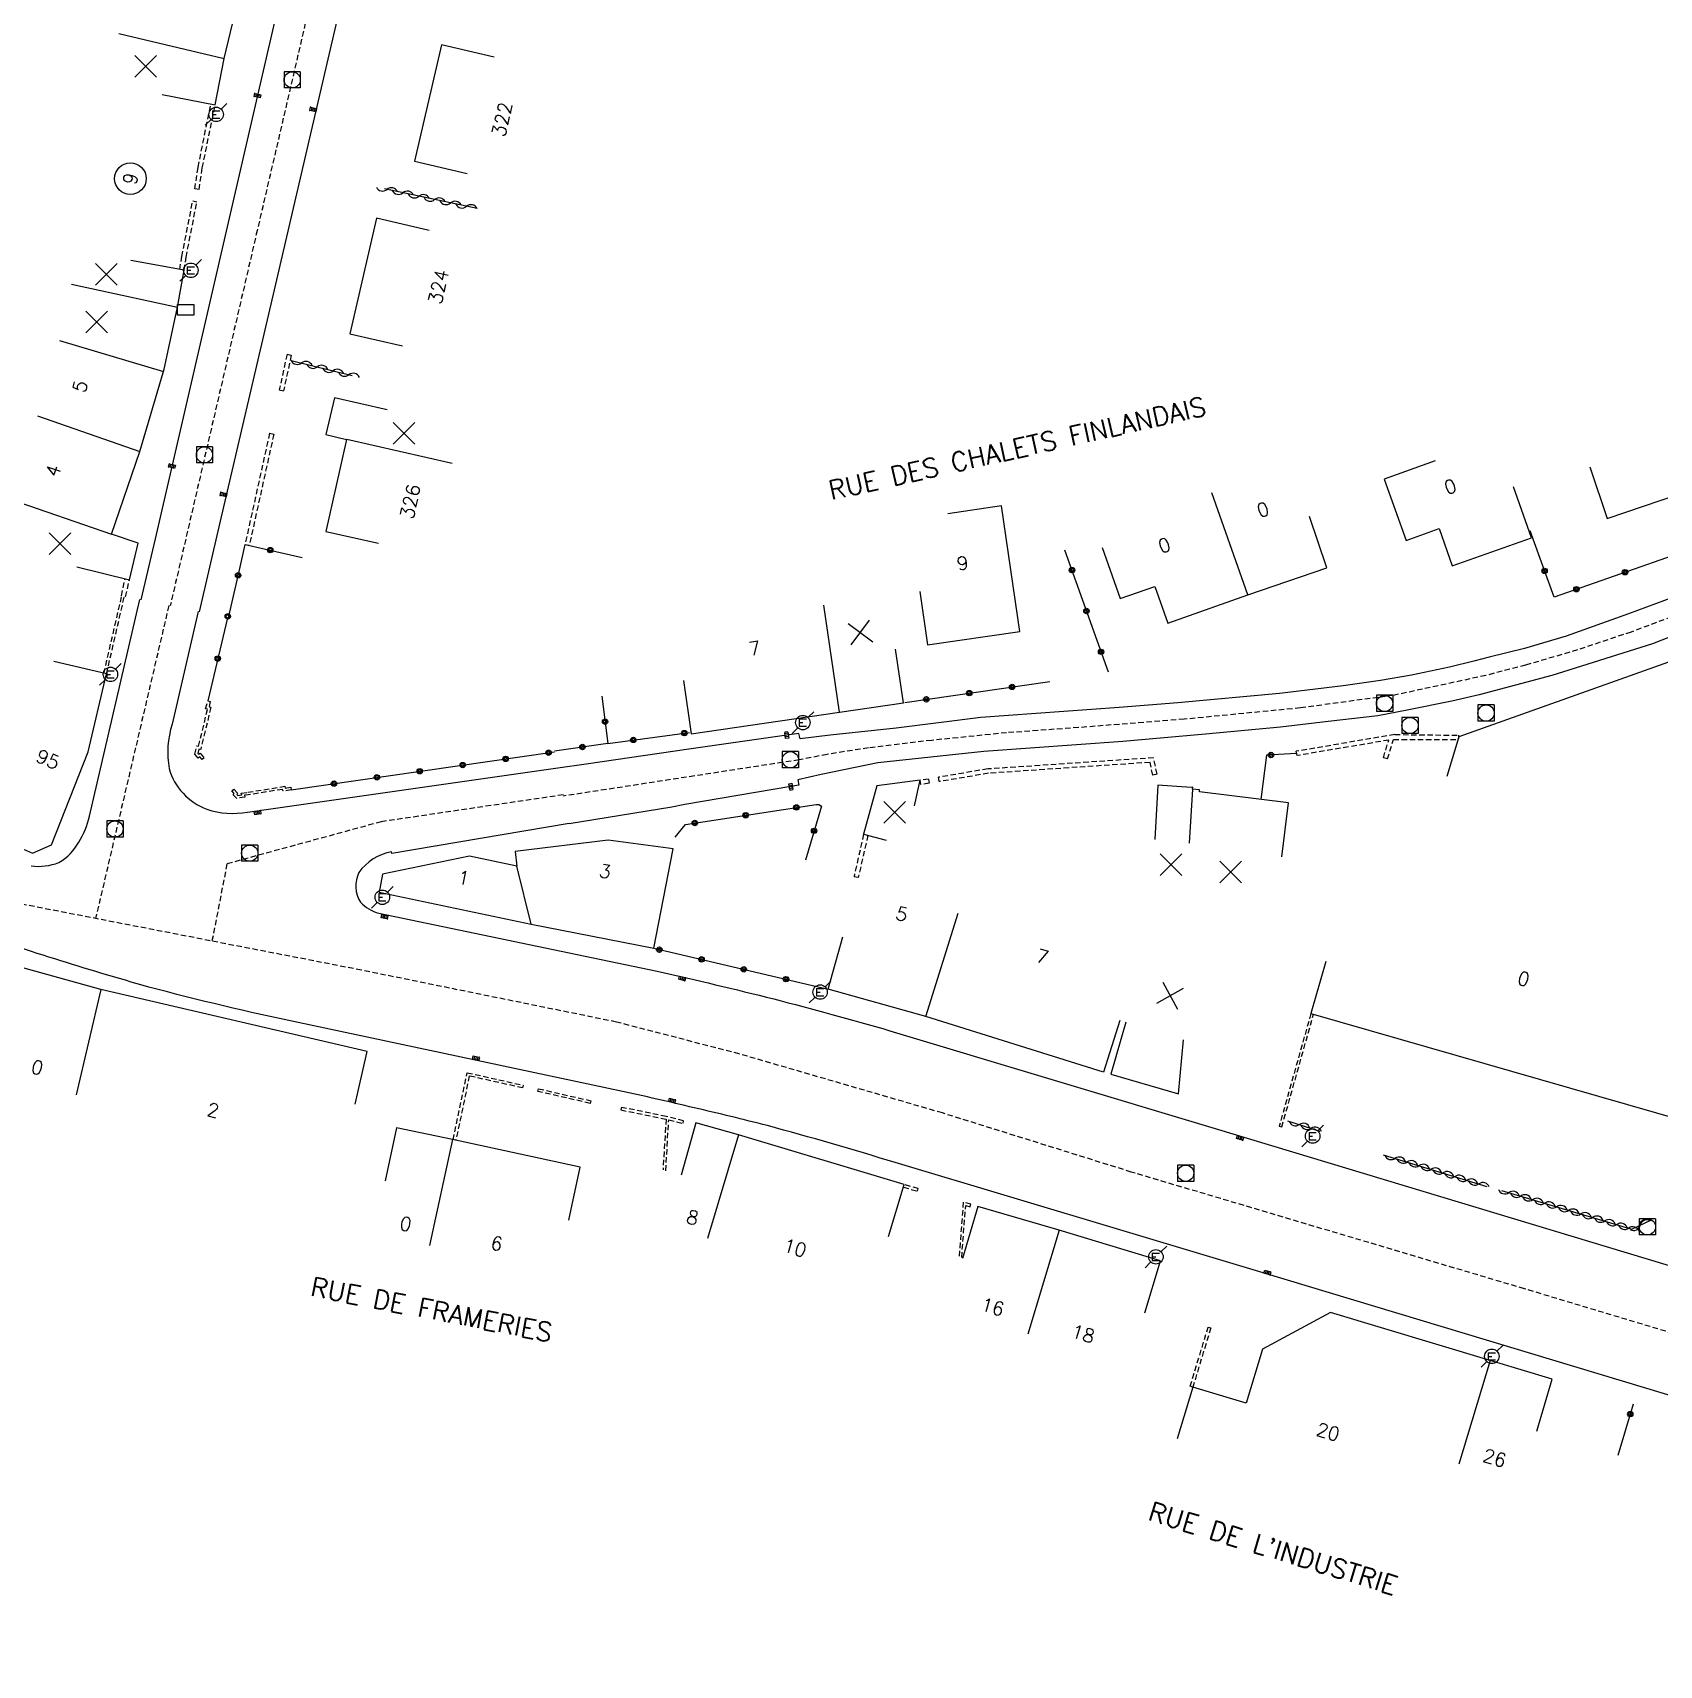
# Model space of a CAD drawing. Header units: millimetres. Extents: x 114000 to 115000, y 122000 to 123000.
# Drawn here: x 114496.8 to 114647, y 122324.6 to 122475.3 of the extents above; entities that cross this region are included whole.
import ezdxf
from ezdxf.enums import TextEntityAlignment as Align

# ---------------------------------------------------------------- set-up
doc = ezdxf.new("R2010")
doc.units = ezdxf.units.MM
doc.linetypes.add('DASHED', pattern=[0.75, 0.5, -0.25])
doc.layers.get('0').update_dxf_attribs({"linetype": 'CONTINUOUS'})
for name, color, linetype in [('W0001', 6, 'DASHED'), ('W0008', 7, 'CONTINUOUS'), ('W0100', 7, 'CONTINUOUS'), ('W0112', 1, 'DASHED'), ('W0310', 3, 'CONTINUOUS'), ('W0322', 7, 'CONTINUOUS'), ('W0400', 7, 'CONTINUOUS'), ('W0420', 7, 'CONTINUOUS'), ('W0471', 7, 'CONTINUOUS'), ('W0989', 7, 'CONTINUOUS'), ('W0991', 7, 'CONTINUOUS'), ('W1102', 7, 'CONTINUOUS'), ('W1471', 7, 'CONTINUOUS')]:
    doc.layers.add(name, color=color, linetype=linetype)
doc.styles.get("Standard").update_dxf_attribs({"font": 'romans.shx', "width": 0.85})

# ---------------------------------------------------------------- blocks, each defined once
blk = doc.blocks.new('t322o')
at = {"color": 0, "linetype": 'Continuous'}
for radius in [0.25, 0.15]:
    blk.add_circle((0, 0), radius, dxfattribs=at)
blk = doc.blocks.new('t310o')
at = {"color": 0, "linetype": 'Continuous'}
for centre, start, end in [((-0.5, 0.38), 216.8699, 323.1304), ((0.5, -0.37), 36.8699, 143.1303)]:
    blk.add_arc(centre, 0.625, start, end, dxfattribs=at)
blk = doc.blocks.new('T400')
for p, q in [((-0.15, 0.3), (0.15, 0.3)), ((-0.15, -0.25), (-0.15, 0.3)), ((-0.15, 0.15), (0.15, 0.15)), ((-0.15, 0), (0.15, 0)), ((0.15, 0.3), (0.15, -0.25)), ((-0.15, -0.15), (0.15, -0.15)), ((-0.15, -0.25), (-0.15, -0.3)), ((-0.15, -0.3), (0.15, -0.3)), ((0.15, -0.3), (0.15, -0.25))]:
    blk.add_line(p, q)
blk = doc.blocks.new('t991o')
at = {"color": 0, "linetype": 'Continuous'}
for p, q in [((-1, 1), (1, -1)), ((-1, -1), (1, 1))]:
    blk.add_line(p, q, dxfattribs=at)
blk = doc.blocks.new('T420')
for p, q in [((0.75, 0.75), (-0.75, 0.75)), ((-0.75, 0.75), (-0.75, -0.75)), ((0.75, 0.75), (0.75, -0.75)), ((0.75, -0.75), (-0.75, -0.75))]:
    blk.add_line(p, q)
blk.add_ellipse((0, 0), major_axis=(-0.53, 0.53), ratio=1, start_param=3.926991, end_param=10.210176)
blk = doc.blocks.new('T1471')
at = {"color": 0, "linetype": 'Continuous', "flags": 128}
blk.add_lwpolyline([(-0.75, -0.5), (-0.75, 0.5), (0.75, 0.5), (0.75, -0.5), (-0.75, -0.5)], dxfattribs=at)
blk = doc.blocks.new('T471')
for p, q in [((-0.333334, 0.333334), (-0.333334, -0.333334)), ((-0.333334, 0.333334), (0.333334, 0.333334)), ((-0.333334, 0), (0, 0)), ((0.500001, 0.500001), (1.000002, 1.000002)), ((-0.500001, -0.500001), (-1.000002, -1.000002)), ((-0.333334, -0.333334), (0.333334, -0.333334))]:
    blk.add_line(p, q)
blk.add_ellipse((0, 0), major_axis=(0.471405, 0.471405), ratio=1, start_param=5.4977871438, end_param=11.780972451)

msp = doc.modelspace()

# ---------------------------------------------------------------- linework, layer by layer
at = {"layer": 'W0001'}
for points in [[(114525.48, 122687.79), (114529.83, 122677.88), (114533.99, 122668.41), (114538.57, 122657.85), (114542.7, 122648.52), (114545.66, 122642.18), (114551.64, 122631.52), (114552.29, 122620.67), (114551.28, 122605.97), (114548.71, 122585.81), (114547.15, 122573.45), (114544.63, 122556.8), (114542.43, 122546.02), (114540.15, 122536.45), (114534.88, 122516.28), (114531.83, 122510.86), (114528.85, 122503.71), (114526.63, 122495.77), (114525.11, 122489.6), (114523.33, 122482.03), (114517.53, 122457.08), (114509.5, 122422.42)], [(114509.37, 122422.45), (114502.61, 122393.57)], [(114650.2, 122422.2), (114644.35, 122420.01), (114639.41, 122418.36), (114634.62, 122416.95), (114630.95, 122416), (114622.51, 122414.18), (114613.83, 122413), (114603.1, 122411.96), (114593.35, 122411.19), (114586.7, 122410.71), (114579.79, 122410.01), (114573.97, 122409.32), (114570.13, 122408.71), (114567.55, 122408.21), (114545.81, 122404.87)], [(114545.79, 122404.98), (114528.98, 122402.5), (114514.74, 122398.61), (114513.35, 122391.48)], [(115000, 122249.53), (114920.6, 122273.53), (114833.41, 122299.14), (114798.75, 122309.81), (114725.84, 122331.93), (114634.51, 122359.39), (114598.22, 122370.17), (114580.78, 122375.62), (114562.03, 122381.07), (114550.7, 122384.01), (114527.16, 122388.8), (114495.77, 122394.9)]]:
    msp.add_lwpolyline(points, dxfattribs=at)
at = {"layer": 'W0008'}
for points in [[(114545.91, 122585.82), (114544.59, 122575.39), (114543.32, 122565.74), (114541.54, 122554.92), (114539.79, 122547.07), (114537.9, 122540.26), (114536.35, 122535.42), (114531.79, 122521.66), (114530.31, 122517.22), (114527.87, 122509.98), (114525.78, 122503.34), (114523.67, 122495.66), (114522.42, 122490.6), (114517.79, 122470.61), (114508.1, 122428.61), (114506.8, 122422.98)], [(114512.2, 122421.86), (114514.02, 122429.73), (114519.02, 122451.19), (114525.43, 122478.72)], [(114649.1, 122423.54), (114644.12, 122421.68), (114638.37, 122419.62), (114634.52, 122418.5), (114631.25, 122417.69), (114629.84, 122417.32), (114627.6, 122416.76), (114624.07, 122416.02), (114621.21, 122415.54), (114617.78, 122415.05), (114611.9, 122414.32), (114602.5, 122413.47), (114597.1, 122413.04), (114584.32, 122412.11), (114576.5, 122411.12), (114570.42, 122410.48), (114567.65, 122410.16), (114567.54, 122410.64), (114566.41, 122410.49), (114557.38, 122409.19), (114547.9, 122407.8), (114545.28, 122407.43)], [(114655.18, 122422.4), (114646.34, 122418.91), (114637.03, 122416.01), (114630.33, 122414.21), (114627.8, 122413.63), (114627.8, 122413.63), (114623.69, 122412.8), (114620.99, 122412.27), (114616.4, 122411.74), (114611.98, 122411.23), (114605.06, 122410.57), (114597.43, 122409.89), (114584.6, 122408.98), (114574.81, 122407.95), (114569.59, 122406.86), (114567.44, 122406.36), (114567.52, 122405.87), (114566.79, 122405.74), (114557, 122404.08), (114555.79, 122403.85), (114546.34, 122402.3)]]:
    msp.add_lwpolyline(points, dxfattribs=at)
at = {"layer": 'W0008', "flags": 128}
for points in [[(114496.65, 122398.43, 0.1276), (114499.23, 122398.74, 0.1405), (114501.05, 122400.61, 0.0805), (114502.05, 122403), (114506.69, 122423)], [(114512.07, 122421.89), (114509.67, 122411.51, 0.1184), (114509.4, 122407.4, 0.1239), (114510.68, 122405.14, 0.1141), (114512.87, 122403.65, 0.1258), (114516.63, 122403.39), (114545.28, 122407.47)], [(114546.33, 122402.33), (114529.96, 122399.57), (114529.94, 122399.72, 0.1973), (114526.91, 122397.81, 0.2594), (114527.06, 122395.07, 0.1377), (114528.76, 122394.06), (114554.45, 122388.7, -0.0065), (114565.21, 122386.15, -0.0065), (114575.94, 122383.21), (114605.97, 122374.2), (114654.38, 122359.59), (114668.75, 122355.24, 0.0872), (114677.61, 122354.18, 0.0498), (114687.74, 122356.8, 0.0557), (114698.24, 122363.84), (114697.2, 122365.12), (114701.15, 122368.58), (114711.79, 122379.78)], [(114791.06, 122264.78), (114788.17, 122305.24, 0.1344), (114787.65, 122306.82, 0.1639), (114785.88, 122307.99), (114763.52, 122314.67), (114719.46, 122327.94), (114716.55, 122328.86), (114676.42, 122340.96), (114610.38, 122360.86), (114597.78, 122364.64), (114576.42, 122371.04, 0.009), (114564.63, 122374.45, 0.0059), (114557.88, 122376.1, 0.0055), (114550.97, 122377.67), (114521.32, 122383.97, -0.0143), (114507.54, 122387.24, -0.0155), (114490.24, 122392.7, -0.0143)]]:
    msp.add_lwpolyline(points, format="xyb", dxfattribs=at)
at = {"layer": 'W0100'}
for points in [[(114508.75, 122469.63), (114513.66, 122468.67), (114514.49, 122472.93), (114515.87, 122478.73), (114516.84, 122481.94), (114516.13, 122482.3), (114519.53, 122493.27), (114514.75, 122494.75)], [(114539.41, 122473.07), (114534.54, 122474.2), (114532.05, 122463.45), (114536.92, 122462.32)], [(114533.4, 122457.06), (114528.53, 122458.19), (114526.08, 122447.54), (114530.95, 122446.42)], [(114500.87, 122426.01), (114505.73, 122424.84), (114506.54, 122428.2), (114504.07, 122429.05), (114506.7, 122436.68), (114508.94, 122444.26), (114509.98, 122449.13), (114510.16, 122450), (114510.79, 122453.4), (114505.87, 122454.3)], [(114529.52, 122440.51), (114524.65, 122441.63), (114523.87, 122438.23), (114525.78, 122437.79), (114523.85, 122429.3), (114523.85, 122429.3), (114528.73, 122428.2)], [(114640.54, 122435.24), (114642.14, 122430.5), (114657.02, 122435.52)], [(114627.38, 122406.72), (114627.38, 122406.72), (114628.49, 122410.38), (114651.03, 122418.39)], [(114578.22, 122403.98), (114578.74, 122406.34), (114574.73, 122405.81), (114573.51, 122401.35), (114575.58, 122400.79), (114575.58, 122400.79), (114575.58, 122400.79), (114575.58, 122400.79), (114575.58, 122400.79), (114575.58, 122400.79), (114575.58, 122400.79), (114575.58, 122400.79), (114575.58, 122400.79), (114575.58, 122400.79), (114575.58, 122400.79), (114575.58, 122400.79), (114575.58, 122400.79), (114575.58, 122400.79), (114575.58, 122400.79), (114575.58, 122400.79), (114575.58, 122400.79), (114575.58, 122400.79), (114575.58, 122400.79), (114575.58, 122400.79), (114575.58, 122400.79), (114575.58, 122400.79), (114575.58, 122400.79), (114575.58, 122400.79), (114575.58, 122400.79), (114575.58, 122400.79), (114575.58, 122400.79), (114575.58, 122400.79), (114575.58, 122400.79), (114575.58, 122400.79), (114575.58, 122400.79), (114575.58, 122400.79), (114575.58, 122400.79), (114575.58, 122400.79), (114575.58, 122400.79), (114575.58, 122400.79), (114575.58, 122400.79), (114575.58, 122400.79), (114575.58, 122400.79), (114575.58, 122400.79), (114575.58, 122400.79), (114575.58, 122400.79), (114575.58, 122400.79), (114575.58, 122400.79), (114575.58, 122400.79), (114575.58, 122400.79), (114575.58, 122400.79), (114575.58, 122400.79), (114575.58, 122400.79), (114575.58, 122400.79), (114575.58, 122400.79), (114575.58, 122400.79), (114575.58, 122400.79), (114575.58, 122400.79), (114575.58, 122400.79), (114575.58, 122400.79), (114575.58, 122400.79), (114575.58, 122400.79), (114575.58, 122400.79), (114575.58, 122400.79), (114575.58, 122400.79), (114575.58, 122400.79), (114575.58, 122400.79), (114575.58, 122400.79), (114575.58, 122400.79), (114575.58, 122400.79), (114575.58, 122400.79), (114575.58, 122400.79), (114575.58, 122400.79), (114575.58, 122400.79), (114575.58, 122400.79), (114575.58, 122400.79), (114575.58, 122400.79), (114575.58, 122400.79), (114575.58, 122400.79), (114575.58, 122400.79), (114575.58, 122400.79), (114575.58, 122400.79), (114575.58, 122400.79), (114575.58, 122400.79), (114575.58, 122400.79), (114575.58, 122400.79), (114575.58, 122400.79), (114575.58, 122400.79), (114575.58, 122400.79), (114575.58, 122400.79), (114575.58, 122400.79), (114575.58, 122400.79), (114575.58, 122400.79), (114575.58, 122400.79), (114575.58, 122400.79), (114575.58, 122400.79), (114575.58, 122400.79), (114575.58, 122400.79), (114575.58, 122400.79), (114575.58, 122400.79), (114575.58, 122400.79)], [(114612.12, 122399.27), (114612.74, 122404.23), (114604.51, 122405.26), (114604.5, 122405.43), (114603.86, 122405.51), (114603.89, 122405.68), (114603.73, 122405.67), (114600.68, 122405.86), (114600.38, 122400.87), (114600.38, 122400.87), (114600.38, 122400.87), (114600.38, 122400.87), (114600.38, 122400.87), (114600.38, 122400.87), (114600.38, 122400.87), (114600.38, 122400.87), (114600.38, 122400.87), (114600.38, 122400.87), (114600.38, 122400.87), (114600.38, 122400.87), (114600.38, 122400.87), (114600.38, 122400.87), (114600.38, 122400.87), (114600.38, 122400.87), (114600.38, 122400.87), (114600.38, 122400.87), (114600.38, 122400.87), (114600.38, 122400.87), (114600.38, 122400.87), (114600.38, 122400.87), (114600.38, 122400.87), (114600.38, 122400.87), (114600.38, 122400.87), (114600.38, 122400.87), (114600.38, 122400.87), (114600.38, 122400.87), (114600.38, 122400.87), (114600.38, 122400.87), (114600.38, 122400.87), (114600.38, 122400.87), (114600.38, 122400.87), (114600.38, 122400.87), (114600.38, 122400.87), (114600.38, 122400.87), (114600.38, 122400.87), (114600.38, 122400.87), (114600.38, 122400.87), (114600.38, 122400.87), (114600.38, 122400.87), (114600.38, 122400.87), (114600.38, 122400.87), (114600.38, 122400.87), (114600.38, 122400.87), (114600.38, 122400.87), (114600.38, 122400.87), (114600.38, 122400.87), (114600.38, 122400.87), (114600.38, 122400.87), (114600.38, 122400.87), (114600.38, 122400.87), (114600.38, 122400.87), (114600.38, 122400.87), (114600.38, 122400.87), (114600.38, 122400.87), (114600.38, 122400.87), (114600.38, 122400.87), (114600.38, 122400.87), (114600.38, 122400.87), (114600.38, 122400.87), (114600.38, 122400.87), (114600.38, 122400.87), (114600.38, 122400.87), (114600.38, 122400.87), (114600.38, 122400.87), (114600.38, 122400.87), (114600.38, 122400.87), (114600.38, 122400.87), (114600.38, 122400.87), (114600.38, 122400.87), (114600.38, 122400.87), (114600.38, 122400.87), (114600.38, 122400.87), (114600.38, 122400.87), (114600.38, 122400.87), (114600.38, 122400.87), (114600.38, 122400.87), (114600.38, 122400.87), (114600.38, 122400.87), (114600.38, 122400.87), (114600.38, 122400.87), (114600.38, 122400.87), (114600.38, 122400.87), (114600.38, 122400.87), (114600.38, 122400.87), (114600.38, 122400.87), (114600.38, 122400.87), (114600.38, 122400.87), (114600.38, 122400.87), (114600.38, 122400.87), (114600.38, 122400.87), (114600.38, 122400.87)], [(114597.16, 122384.15), (114595.66, 122379.38), (114579.24, 122384.53), (114570.23, 122387.06), (114571.59, 122391.87)], [(114635.64, 122346.26), (114637.08, 122351.05), (114631.34, 122352.78), (114616.6, 122357.22), (114610.33, 122353.82), (114608.83, 122348.84), (114603.9, 122350.33), (114602.46, 122345.54)]]:
    msp.add_lwpolyline(points, dxfattribs=at)
at = {"layer": 'W0100', "flags": 128}
for points in [[(114626.27, 122435.8), (114621.56, 122434.13), (114623.58, 122428.46), (114626.63, 122429.55), (114627.85, 122426.12), (114635.15, 122428.7), (114633.49, 122433.41)], [(114578.69, 122423.76), (114579.42, 122418.82), (114587.92, 122420.07), (114586.23, 122431.64), (114581.28, 122430.92)], [(114595.53, 122427.81), (114597.2, 122423.09), (114600.38, 122424.22), (114601.58, 122420.82), (114608.99, 122423.44), (114616.28, 122425.93), (114614.66, 122430.66)], [(114556.87, 122415.54), (114557.6, 122410.6), (114571.29, 122412.6), (114577.18, 122413.47), (114576.45, 122418.42)], [(114476.29, 122414.59), (114473.94, 122410.17), (114479.02, 122407.47), (114484.8, 122404.35), (114484.97, 122404.66), (114489.05, 122402.93), (114492.87, 122401.31), (114496.8, 122399.61), (114498.55, 122400.36), (114501.92, 122408.94), (114503.62, 122416.15), (114498.76, 122417.3)], [(114526.56, 122376.42), (114527.69, 122381.29), (114503.09, 122387.02), (114495.9, 122389.01), (114494.51, 122384.2)], [(114616.19, 122389.6), (114614.8, 122384.8), (114649.37, 122374.85), (114650.75, 122379.66)], [(114597.72, 122383.99), (114596.33, 122379.19), (114602.56, 122377.38), (114603.04, 122382.36)], [(114575.81, 122364.23), (114577.25, 122369.02), (114561.97, 122373.6), (114558.02, 122374.71), (114556.68, 122369.89)], [(114546.3, 122365.72), (114547.35, 122370.61), (114535.57, 122373.16), (114530.39, 122374.25), (114529.34, 122369.36)], [(114599.48, 122357.18), (114600.9, 122361.97), (114591.56, 122364.79), (114584.06, 122366.98), (114582.64, 122362.19)]]:
    msp.add_lwpolyline(points, dxfattribs=at)
msp.add_lwpolyline([(114541.5, 122398.41), (114537.14, 122399.32), (114529.1, 122397.66), (114528.8, 122395.99), (114542.82, 122393.04), (114554.13, 122390.82), (114555.92, 122400.01), (114549.92, 122400.8), (114541.34, 122399.75)], close=True, dxfattribs=at)
at = {"layer": 'W0112'}
for p, q in [((114512.17, 122460.84), (114511.77, 122460.9)), ((114511.58, 122459.79), (114511.97, 122459.72)), ((114520.28, 122445.65), (114520.67, 122445.56)), ((114519.57, 122442.37), (114519.96, 122442.28)), ((114518.67, 122438.35), (114519.06, 122438.27)), ((114516.41, 122428.1), (114516.8, 122428.01)), ((114504.99, 122423.35), (114505.34, 122424.93)), ((114505.38, 122423.27), (114505.73, 122424.84)), ((114503.38, 122416.2), (114505.03, 122423.35)), ((114503.62, 122416.15), (114505.27, 122423.3)), ((114621.87, 122408.29), (114622.42, 122410.1)), ((114622.42, 122410.1), (114628.4, 122410.08)), ((114622.55, 122410.55), (114628.42, 122410.48)), ((114628.42, 122410.48), (114628.42, 122410.16)), ((114579.51, 122406.44), (114578.74, 122406.34)), ((114573.51, 122401.35), (114572.62, 122397.43))]:
    msp.add_line(p, q, dxfattribs=at)
for points in [[(114511.77, 122460.9), (114512.07, 122462.92), (114513.26, 122468.75)], [(114512.17, 122460.84), (114512.46, 122462.85), (114513.66, 122468.67)], [(114510.39, 122453.46), (114510.57, 122454.68), (114511.58, 122459.79)], [(114510.79, 122453.4), (114510.96, 122454.61), (114511.97, 122459.72)], [(114520.28, 122445.65), (114519.57, 122442.37)], [(114520.67, 122445.56), (114519.96, 122442.28)], [(114518.67, 122438.35), (114516.41, 122428.1)], [(114519.06, 122438.27), (114516.8, 122428.01)], [(114622.55, 122410.55), (114613.45, 122409), (114613.45, 122409), (114613.45, 122409), (114613.45, 122409), (114613.45, 122409), (114613.45, 122409), (114613.45, 122409), (114613.45, 122409), (114613.45, 122409), (114613.45, 122409), (114613.45, 122409), (114613.45, 122409), (114613.45, 122409), (114613.45, 122409), (114613.45, 122409), (114613.45, 122409), (114613.45, 122409), (114613.45, 122409), (114613.45, 122409), (114613.45, 122409), (114613.45, 122409), (114613.45, 122409), (114613.45, 122409), (114613.45, 122409), (114613.45, 122409), (114613.45, 122409), (114613.45, 122409), (114613.45, 122409), (114613.45, 122409), (114613.45, 122409), (114613.45, 122409), (114613.45, 122409), (114613.45, 122409), (114613.45, 122409), (114613.45, 122409), (114613.45, 122409), (114613.45, 122409), (114613.45, 122409), (114613.45, 122409), (114613.45, 122409), (114613.45, 122409), (114613.45, 122409), (114613.45, 122409), (114613.45, 122409), (114613.45, 122409), (114613.45, 122409), (114613.45, 122409), (114613.45, 122409), (114613.45, 122409), (114613.45, 122409), (114613.45, 122409), (114613.45, 122409), (114613.45, 122409), (114613.45, 122409), (114613.45, 122409), (114613.45, 122409), (114613.45, 122409), (114613.45, 122409), (114613.45, 122409), (114613.45, 122409), (114613.45, 122409), (114613.45, 122409), (114613.45, 122409), (114613.45, 122409), (114613.45, 122409), (114613.45, 122409), (114613.45, 122409), (114613.45, 122409), (114613.45, 122409), (114613.45, 122409), (114613.45, 122409), (114613.45, 122409), (114613.45, 122409), (114613.45, 122409), (114613.45, 122409), (114613.45, 122409), (114613.45, 122409), (114613.45, 122409), (114613.45, 122409), (114613.45, 122409), (114613.45, 122409), (114613.45, 122409), (114613.45, 122409), (114613.45, 122409), (114613.45, 122409), (114613.45, 122409), (114613.45, 122409), (114613.45, 122409), (114613.45, 122409), (114613.45, 122409), (114613.45, 122409), (114613.45, 122409), (114613.45, 122409), (114613.45, 122409), (114613.45, 122409), (114613.45, 122409), (114613.45, 122409), (114613.45, 122409), (114613.45, 122409), (114613.45, 122409), (114613.45, 122409), (114613.45, 122409), (114613.45, 122409), (114613.45, 122409), (114613.45, 122409), (114613.45, 122409), (114613.45, 122409), (114613.45, 122409), (114613.45, 122409), (114613.45, 122409), (114613.45, 122409), (114613.45, 122409), (114613.45, 122409), (114613.45, 122409), (114613.45, 122409), (114613.45, 122409), (114613.45, 122409), (114613.45, 122409)], [(114621.87, 122408.29), (114621.49, 122408.4), (114621.98, 122410.04), (114613.52, 122408.6), (114613.45, 122409), (114613.45, 122409), (114613.45, 122409), (114613.45, 122409), (114613.45, 122409), (114613.45, 122409), (114613.45, 122409), (114613.45, 122409), (114613.45, 122409), (114613.45, 122409), (114613.45, 122409), (114613.45, 122409), (114613.45, 122409), (114613.45, 122409), (114613.45, 122409), (114613.45, 122409), (114613.45, 122409), (114613.45, 122409), (114613.45, 122409), (114613.45, 122409), (114613.45, 122409), (114613.45, 122409), (114613.45, 122409), (114613.45, 122409), (114613.45, 122409), (114613.45, 122409), (114613.45, 122409), (114613.45, 122409), (114613.45, 122409), (114613.45, 122409), (114613.45, 122409), (114613.45, 122409), (114613.45, 122409), (114613.45, 122409), (114613.45, 122409), (114613.45, 122409), (114613.45, 122409), (114613.45, 122409), (114613.45, 122409), (114613.45, 122409), (114613.45, 122409), (114613.45, 122409), (114613.45, 122409), (114613.45, 122409), (114613.45, 122409), (114613.45, 122409), (114613.45, 122409), (114613.45, 122409), (114613.45, 122409), (114613.45, 122409), (114613.45, 122409), (114613.45, 122409), (114613.45, 122409), (114613.45, 122409), (114613.45, 122409), (114613.45, 122409), (114613.45, 122409), (114613.45, 122409), (114613.45, 122409), (114613.45, 122409), (114613.45, 122409), (114613.45, 122409), (114613.45, 122409), (114613.45, 122409), (114613.45, 122409), (114613.45, 122409), (114613.45, 122409), (114613.45, 122409), (114613.45, 122409), (114613.45, 122409), (114613.45, 122409), (114613.45, 122409), (114613.45, 122409), (114613.45, 122409), (114613.45, 122409), (114613.45, 122409), (114613.45, 122409), (114613.45, 122409), (114613.45, 122409), (114613.45, 122409), (114613.45, 122409), (114613.45, 122409), (114613.45, 122409), (114613.45, 122409), (114613.45, 122409), (114613.45, 122409), (114613.45, 122409), (114613.45, 122409), (114613.45, 122409), (114613.45, 122409), (114613.45, 122409), (114613.45, 122409), (114613.45, 122409), (114613.45, 122409), (114613.45, 122409), (114613.45, 122409), (114613.45, 122409), (114613.45, 122409), (114613.45, 122409), (114613.45, 122409), (114613.45, 122409), (114613.45, 122409), (114613.45, 122409), (114613.45, 122409), (114613.45, 122409), (114613.45, 122409), (114613.45, 122409), (114613.45, 122409), (114613.45, 122409), (114613.45, 122409), (114613.45, 122409), (114613.45, 122409), (114613.45, 122409), (114613.45, 122409), (114613.45, 122409), (114613.45, 122409)], [(114600.6, 122406.89), (114600.27, 122408.4), (114584.99, 122407.37), (114580.41, 122406.6)], [(114600.6, 122406.89), (114600.2, 122406.8), (114599.95, 122407.98), (114585.03, 122406.97), (114580.48, 122406.2), (114580.41, 122406.6), (114580.41, 122406.6), (114580.41, 122406.6), (114580.41, 122406.6), (114580.41, 122406.6), (114580.41, 122406.6), (114580.41, 122406.6), (114580.41, 122406.6), (114580.41, 122406.6), (114580.41, 122406.6), (114580.41, 122406.6), (114580.41, 122406.6), (114580.41, 122406.6), (114580.41, 122406.6), (114580.41, 122406.6), (114580.41, 122406.6), (114580.41, 122406.6), (114580.41, 122406.6), (114580.41, 122406.6), (114580.41, 122406.6), (114580.41, 122406.6), (114580.41, 122406.6), (114580.41, 122406.6), (114580.41, 122406.6), (114580.41, 122406.6), (114580.41, 122406.6), (114580.41, 122406.6), (114580.41, 122406.6), (114580.41, 122406.6), (114580.41, 122406.6), (114580.41, 122406.6), (114580.41, 122406.6), (114580.41, 122406.6), (114580.41, 122406.6), (114580.41, 122406.6), (114580.41, 122406.6), (114580.41, 122406.6), (114580.41, 122406.6), (114580.41, 122406.6), (114580.41, 122406.6), (114580.41, 122406.6), (114580.41, 122406.6), (114580.41, 122406.6), (114580.41, 122406.6), (114580.41, 122406.6), (114580.41, 122406.6), (114580.41, 122406.6), (114580.41, 122406.6), (114580.41, 122406.6), (114580.41, 122406.6), (114580.41, 122406.6), (114580.41, 122406.6), (114580.41, 122406.6), (114580.41, 122406.6), (114580.41, 122406.6), (114580.41, 122406.6), (114580.41, 122406.6), (114580.41, 122406.6), (114580.41, 122406.6), (114580.41, 122406.6), (114580.41, 122406.6), (114580.41, 122406.6), (114580.41, 122406.6), (114580.41, 122406.6), (114580.41, 122406.6), (114580.41, 122406.6), (114580.41, 122406.6), (114580.41, 122406.6), (114580.41, 122406.6), (114580.41, 122406.6), (114580.41, 122406.6), (114580.41, 122406.6), (114580.41, 122406.6), (114580.41, 122406.6), (114580.41, 122406.6), (114580.41, 122406.6), (114580.41, 122406.6), (114580.41, 122406.6), (114580.41, 122406.6), (114580.41, 122406.6), (114580.41, 122406.6), (114580.41, 122406.6), (114580.41, 122406.6), (114580.41, 122406.6), (114580.41, 122406.6), (114580.41, 122406.6), (114580.41, 122406.6), (114580.41, 122406.6), (114580.41, 122406.6), (114580.41, 122406.6), (114580.41, 122406.6), (114580.41, 122406.6), (114580.41, 122406.6), (114580.41, 122406.6), (114580.41, 122406.6), (114580.41, 122406.6), (114580.41, 122406.6), (114580.41, 122406.6), (114580.41, 122406.6), (114580.41, 122406.6), (114580.41, 122406.6), (114580.41, 122406.6), (114580.41, 122406.6), (114580.41, 122406.6), (114580.41, 122406.6), (114580.41, 122406.6), (114580.41, 122406.6), (114580.41, 122406.6), (114580.41, 122406.6), (114580.41, 122406.6), (114580.41, 122406.6), (114580.41, 122406.6), (114580.41, 122406.6), (114580.41, 122406.6), (114580.41, 122406.6)], [(114579.51, 122406.44), (114579.56, 122406.05), (114578.8, 122405.94), (114578.74, 122406.34), (114578.74, 122406.34), (114578.74, 122406.34), (114578.74, 122406.34), (114578.74, 122406.34), (114578.74, 122406.34), (114578.74, 122406.34), (114578.74, 122406.34), (114578.74, 122406.34), (114578.74, 122406.34), (114578.74, 122406.34), (114578.74, 122406.34), (114578.74, 122406.34), (114578.74, 122406.34), (114578.74, 122406.34), (114578.74, 122406.34), (114578.74, 122406.34), (114578.74, 122406.34), (114578.74, 122406.34), (114578.74, 122406.34), (114578.74, 122406.34), (114578.74, 122406.34), (114578.74, 122406.34), (114578.74, 122406.34), (114578.74, 122406.34), (114578.74, 122406.34), (114578.74, 122406.34), (114578.74, 122406.34), (114578.74, 122406.34), (114578.74, 122406.34), (114578.74, 122406.34), (114578.74, 122406.34), (114578.74, 122406.34), (114578.74, 122406.34), (114578.74, 122406.34), (114578.74, 122406.34), (114578.74, 122406.34), (114578.74, 122406.34), (114578.74, 122406.34), (114578.74, 122406.34), (114578.74, 122406.34), (114578.74, 122406.34), (114578.74, 122406.34), (114578.74, 122406.34), (114578.74, 122406.34), (114578.74, 122406.34), (114578.74, 122406.34), (114578.74, 122406.34), (114578.74, 122406.34), (114578.74, 122406.34), (114578.74, 122406.34), (114578.74, 122406.34), (114578.74, 122406.34), (114578.74, 122406.34), (114578.74, 122406.34), (114578.74, 122406.34), (114578.74, 122406.34), (114578.74, 122406.34), (114578.74, 122406.34), (114578.74, 122406.34), (114578.74, 122406.34), (114578.74, 122406.34), (114578.74, 122406.34), (114578.74, 122406.34), (114578.74, 122406.34), (114578.74, 122406.34), (114578.74, 122406.34), (114578.74, 122406.34), (114578.74, 122406.34), (114578.74, 122406.34), (114578.74, 122406.34), (114578.74, 122406.34), (114578.74, 122406.34), (114578.74, 122406.34), (114578.74, 122406.34), (114578.74, 122406.34), (114578.74, 122406.34), (114578.74, 122406.34), (114578.74, 122406.34), (114578.74, 122406.34), (114578.74, 122406.34), (114578.74, 122406.34), (114578.74, 122406.34), (114578.74, 122406.34), (114578.74, 122406.34), (114578.74, 122406.34), (114578.74, 122406.34), (114578.74, 122406.34), (114578.74, 122406.34), (114578.74, 122406.34), (114578.74, 122406.34), (114578.74, 122406.34), (114578.74, 122406.34), (114578.74, 122406.34), (114578.74, 122406.34), (114578.74, 122406.34), (114578.74, 122406.34), (114578.74, 122406.34), (114578.74, 122406.34), (114578.74, 122406.34), (114578.74, 122406.34), (114578.74, 122406.34), (114578.74, 122406.34), (114578.74, 122406.34), (114578.74, 122406.34), (114578.74, 122406.34), (114578.74, 122406.34), (114578.74, 122406.34), (114578.74, 122406.34), (114578.74, 122406.34), (114578.74, 122406.34), (114578.74, 122406.34), (114578.74, 122406.34), (114578.74, 122406.34), (114578.74, 122406.34), (114578.74, 122406.34), (114578.74, 122406.34)], [(114573.51, 122401.35), (114573.9, 122401.26), (114573.01, 122397.34), (114572.62, 122397.43), (114572.62, 122397.43), (114572.62, 122397.43), (114572.62, 122397.43), (114572.62, 122397.43), (114572.62, 122397.43), (114572.62, 122397.43), (114572.62, 122397.43), (114572.62, 122397.43), (114572.62, 122397.43), (114572.62, 122397.43), (114572.62, 122397.43), (114572.62, 122397.43), (114572.62, 122397.43), (114572.62, 122397.43), (114572.62, 122397.43), (114572.62, 122397.43), (114572.62, 122397.43), (114572.62, 122397.43), (114572.62, 122397.43), (114572.62, 122397.43), (114572.62, 122397.43), (114572.62, 122397.43), (114572.62, 122397.43), (114572.62, 122397.43), (114572.62, 122397.43), (114572.62, 122397.43), (114572.62, 122397.43), (114572.62, 122397.43), (114572.62, 122397.43), (114572.62, 122397.43), (114572.62, 122397.43), (114572.62, 122397.43), (114572.62, 122397.43), (114572.62, 122397.43), (114572.62, 122397.43), (114572.62, 122397.43), (114572.62, 122397.43), (114572.62, 122397.43), (114572.62, 122397.43), (114572.62, 122397.43), (114572.62, 122397.43), (114572.62, 122397.43), (114572.62, 122397.43), (114572.62, 122397.43), (114572.62, 122397.43), (114572.62, 122397.43), (114572.62, 122397.43), (114572.62, 122397.43), (114572.62, 122397.43), (114572.62, 122397.43), (114572.62, 122397.43), (114572.62, 122397.43), (114572.62, 122397.43), (114572.62, 122397.43), (114572.62, 122397.43), (114572.62, 122397.43), (114572.62, 122397.43), (114572.62, 122397.43), (114572.62, 122397.43), (114572.62, 122397.43), (114572.62, 122397.43), (114572.62, 122397.43), (114572.62, 122397.43), (114572.62, 122397.43), (114572.62, 122397.43), (114572.62, 122397.43), (114572.62, 122397.43), (114572.62, 122397.43), (114572.62, 122397.43), (114572.62, 122397.43), (114572.62, 122397.43), (114572.62, 122397.43), (114572.62, 122397.43), (114572.62, 122397.43), (114572.62, 122397.43), (114572.62, 122397.43), (114572.62, 122397.43), (114572.62, 122397.43), (114572.62, 122397.43), (114572.62, 122397.43), (114572.62, 122397.43), (114572.62, 122397.43), (114572.62, 122397.43), (114572.62, 122397.43), (114572.62, 122397.43), (114572.62, 122397.43), (114572.62, 122397.43), (114572.62, 122397.43), (114572.62, 122397.43), (114572.62, 122397.43), (114572.62, 122397.43), (114572.62, 122397.43), (114572.62, 122397.43), (114572.62, 122397.43), (114572.62, 122397.43), (114572.62, 122397.43), (114572.62, 122397.43), (114572.62, 122397.43), (114572.62, 122397.43), (114572.62, 122397.43), (114572.62, 122397.43), (114572.62, 122397.43), (114572.62, 122397.43), (114572.62, 122397.43), (114572.62, 122397.43), (114572.62, 122397.43), (114572.62, 122397.43), (114572.62, 122397.43), (114572.62, 122397.43), (114572.62, 122397.43), (114572.62, 122397.43), (114572.62, 122397.43), (114572.62, 122397.43), (114572.62, 122397.43), (114572.62, 122397.43), (114572.62, 122397.43)], [(114614.8, 122384.8), (114611.87, 122374.4), (114612.11, 122374.33), (114615.04, 122384.73)], [(114535.62, 122373.15), (114536.92, 122379.34), (114542.09, 122378.18), (114542.03, 122377.93), (114537.11, 122379.04), (114535.87, 122373.1)], [(114555.24, 122370.29), (114555.52, 122374.99), (114556.84, 122374.67), (114556.89, 122374.91), (114555.29, 122375.3), (114551.15, 122376.14), (114551.1, 122375.9), (114555.24, 122375.06), (114555.28, 122375.05), (114554.99, 122370.36)], [(114577.18, 122368.78), (114578.48, 122368.4), (114578.55, 122368.64), (114577.25, 122369.02)], [(114582.56, 122362.27), (114582.93, 122367.07), (114583.35, 122366.96), (114583.42, 122367.2), (114582.71, 122367.39), (114582.31, 122362.29)]]:
    msp.add_lwpolyline(points, dxfattribs=at)
for points in [[(114513.2, 122413.61), (114513.08, 122413.11), (114513.25, 122413.07), (114512.31, 122409.18), (114512.15, 122409.21), (114512.05, 122408.81), (114512.12, 122408.73), (114512.25, 122408.84), (114512.63, 122408.4), (114512.44, 122408.23), (114512.22, 122408.49), (114512.08, 122408.38), (114511.77, 122408.75), (114511.97, 122409.5), (114512.12, 122409.47), (114512.95, 122412.88), (114512.77, 122412.93), (114512.96, 122413.67)], [(114520.66, 122405.45), (114519.91, 122405.32), (114519.87, 122405.49), (114516.7, 122404.98), (114516.36, 122404.94), (114516.4, 122404.77), (114515.64, 122404.65), (114515.3, 122404.99), (114515.4, 122405.11), (114515.18, 122405.35), (114515.37, 122405.51), (114515.73, 122405.11), (114515.64, 122405), (114515.73, 122404.92), (114516.1, 122404.98), (114516.06, 122405.15), (114516.66, 122405.22), (114520.07, 122405.77), (114520.1, 122405.61), (114520.62, 122405.69)], [(114548.26, 122376.51), (114543.44, 122377.61), (114543.5, 122377.86), (114548.32, 122376.75)], [(114603.66, 122350.4), (114605.31, 122355.85), (114605.55, 122355.78), (114603.9, 122350.33)]]:
    msp.add_lwpolyline(points, close=True, dxfattribs=at)
at = {"layer": 'W0310'}
for p, q in [((114537.83, 122459.09), (114529.28, 122460.91)), ((114520.66, 122445.08), (114526.29, 122443.68))]:
    msp.add_line(p, q, dxfattribs=at)
at = {"layer": 'W0310', "flags": 128}
for points in [[(114612.64, 122374.9), (114615.62, 122373.94)], [(114621.47, 122371.77), (114631.03, 122368.85)], [(114632.38, 122368.47), (114644.42, 122364.91), (114646.25, 122365.75)]]:
    msp.add_lwpolyline(points, dxfattribs=at)
at = {"layer": 'W0322'}
for p, q in [((114516.41, 122428.1), (114521.68, 122426.89)), ((114549.33, 122414.09), (114549.9, 122409.73)), ((114549.9, 122409.73), (114544.96, 122409.02)), ((114549.9, 122409.73), (114557.43, 122410.74)), ((114554.13, 122390.82), (114570.23, 122387.06)), ((114644.56, 122348.75), (114643.13, 122344))]:
    msp.add_line(p, q, dxfattribs=at)
for points in [[(114655, 122429.45), (114637.24, 122423.24), (114635.03, 122429.34)], [(114514.87, 122421.31), (114515.31, 122423.21), (114515.85, 122425.6), (114516.41, 122428.1)], [(114613.48, 122408.8), (114610.7, 122408.63), (114610.16, 122404.56)], [(114556.11, 122401.08), (114557.08, 122402.25), (114569.14, 122404.1), (114569.38, 122404.1), (114569.61, 122403.95), (114568.14, 122398.96)]]:
    msp.add_lwpolyline(points, dxfattribs=at)
at = {"layer": 'W0322', "flags": 128}
for points in [[(114596.1, 122416.29), (114592.08, 122427.57)], [(114514.79, 122421.33), (114512.96, 122413.67)], [(114577.32, 122413.51), (114590.71, 122415.44)], [(114520.66, 122405.45), (114544.97, 122408.95)]]:
    msp.add_lwpolyline(points, dxfattribs=at)
at = {"layer": 'W1102'}
for p, q in [((114504.76, 122475.24), (114514.49, 122472.93)), ((114500.39, 122452.12), (114510.16, 122449.99)), ((114499.29, 122446.9), (114508.88, 122444.06)), ((114497.25, 122439.95), (114506.7, 122436.68)), ((114535.54, 122435.57), (114525.79, 122437.79)), ((114494.62, 122432.31), (114504.07, 122429.05)), ((114603.86, 122405.51), (114603.56, 122400.52)), ((114542.82, 122393.04), (114541.5, 122398.41)), ((114579.24, 122384.53), (114582.23, 122394.07)), ((114503.09, 122387.02), (114500.83, 122377.28)), ((114561.97, 122373.6), (114559.1, 122364.03)), ((114535.57, 122373.16), (114533.44, 122363.39)), ((114591.56, 122364.79), (114588.67, 122355.22)), ((114631.34, 122352.78), (114628.46, 122343.2))]:
    msp.add_line(p, q, dxfattribs=at)
at = {"layer": 'W1102', "flags": 128}
for points in [[(114608.99, 122423.44), (114605.66, 122432.86)], [(114571.29, 122412.6), (114569.84, 122422.49)]]:
    msp.add_lwpolyline(points, dxfattribs=at)
at = {"layer": 'W1102'}
msp.add_circle((114505.83, 122461.85), 1.46, dxfattribs=at)

# ---------------------------------------------------------------- block references
at = {"layer": 'W0310'}
for p, rotation in [((114529.51, 122460.86), 167.9802651856408), ((114530.98, 122460.55), 167.9802651856408), ((114532.45, 122460.23), 167.9802651856408), ((114533.91, 122459.92), 167.9802651856408), ((114535.38, 122459.61), 167.9802651856408), ((114536.85, 122459.3), 167.9802651856408), ((114521.63, 122444.84), 346.0019999154092), ((114523.08, 122444.48), 346.0019999154092), ((114524.54, 122444.11), 346.0019999154092), ((114525.99, 122443.75), 346.0019999154092), ((114613.73, 122374.55), 342.1318485329573), ((114614.83, 122374.2), 342.1318485329573), ((114622.58, 122371.43), 343.0400596488179), ((114623.68, 122371.1), 343.0400596488179), ((114624.79, 122370.76), 343.0400596488179), ((114625.89, 122370.42), 343.0400596488179), ((114627, 122370.09), 343.0400596488179), ((114628.1, 122369.75), 343.0400596488179), ((114629.21, 122369.41), 343.0400596488179), ((114630.31, 122369.08), 343.0400596488179), ((114633.06, 122368.27), 343.5007579912162), ((114634.17, 122367.95), 343.5007579912162), ((114635.28, 122367.62), 343.5007579912162), ((114636.38, 122367.29), 343.5007579912162), ((114637.49, 122366.96), 343.5007579912162), ((114638.6, 122366.63), 343.5007579912162), ((114639.71, 122366.3), 343.5007579912162), ((114640.81, 122365.98), 343.5007579912162), ((114641.92, 122365.65), 343.5007579912162), ((114643.03, 122365.32), 343.5007579912162), ((114645.2, 122365.26), 24.68512621029168), ((114644.14, 122364.99), 343.5007579912162)]:
    msp.add_blockref('t310o', p, dxfattribs=dict(at, rotation=rotation))
at = {"layer": 'W0322'}
for p, rotation in [((114518.73, 122427.57), 347.0410393199218), ((114592.74, 122425.72), 109.600594725927), ((114636.37, 122425.65), 109.9431702921788), ((114515.77, 122425.24), 77.38000543548861), ((114643.79, 122425.53), 199.2942139276198), ((114639.31, 122423.96), 199.2942139276198), ((114514.81, 122421.45), 256.5605544437723), ((114594.08, 122421.95), 109.600594725927), ((114595.43, 122418.18), 109.600594725927), ((114513.89, 122417.56), 256.5605544437723), ((114579.3, 122413.8), 8.21843263074176), ((114583.26, 122414.37), 8.21843263074176), ((114587.22, 122414.94), 8.21843263074176), ((114549.64, 122411.73), 277.4342721579764), ((114556.96, 122410.68), 7.631016050473713), ((114547.55, 122409.4), 188.17055097268), ((114552.25, 122410.05), 7.631016050473713), ((114536.5, 122407.73), 8.209139438618113), ((114540.46, 122408.3), 8.209139438618113), ((114544.42, 122408.87), 8.209139438618113), ((114611.11, 122408.66), 183.4521453579659), ((114528.58, 122406.59), 8.209139438618113), ((114532.54, 122407.16), 8.209139438618113), ((114524.62, 122406.02), 8.209139438618113), ((114562.62, 122403.1), 8.738352608687824), ((114567.31, 122403.82), 8.738352608687824), ((114557.92, 122402.38), 8.738352608687824), ((114568.94, 122401.66), 253.5745043989261), ((114554.65, 122390.69), 346.8795578339602), ((114558.55, 122389.79), 346.8795578339602), ((114562.44, 122388.88), 346.8795578339602), ((114566.34, 122387.97), 346.8795578339602), ((114644.28, 122347.83), 253.2641014379313)]:
    msp.add_blockref('t322o', p, dxfattribs=dict(at, rotation=rotation))
at = {"layer": 'W0400'}
for p, rotation in [((114517.54, 122469.52), 257.4442210751957), ((114522.68, 122468.23), 256.3329713512392), ((114509.65, 122435.33), 256.7879515053622), ((114514.41, 122432.7), 256.9613078424558), ((114566.41, 122410.49), 187.7982107948978), ((114566.79, 122405.74), 10.07188850874956), ((114517.58, 122403.34), 98.51378584844464), ((114529.29, 122393.73), 78.05600494932288), ((114556.78, 122388.03), 75.6591271607352), ((114537.74, 122380.67), 77.49310643530664), ((114555.84, 122376.76), 75.40244786341889), ((114608.27, 122373.32), 72.15119319690888), ((114610.79, 122360.89), 71.7106379209527)]:
    msp.add_blockref('T400', p, dxfattribs=dict(at, rotation=rotation))
at = {"layer": 'W0420'}
for p in [(114520.76, 122470.97), (114512.66, 122436.36), (114621.6, 122413.42), (114630.97, 122412.53), (114623.95, 122411.38), (114566.75, 122408.22), (114504.4, 122401.83), (114516.84, 122399.6), (114603.24, 122370.06), (114645.86, 122365.11)]:
    msp.add_blockref('T420', p, dxfattribs=at)
at = {"layer": 'W0471'}
for p in [(114513.74, 122467.78), (114511.4, 122453.39), (114503.98, 122416.1), (114567.9, 122411.65), (114529.08, 122395.53), (114569.49, 122386.78), (114614.96, 122373.49), (114600.49, 122362.34), (114631.5, 122353.16)]:
    msp.add_blockref('T471', p, dxfattribs=at)
at = {"layer": 'W0991'}
for p in [(114507.22, 122472.22), (114503.6, 122453.02), (114502.71, 122448.62), (114531.08, 122438.36), (114499.33, 122428.16), (114576.38, 122403.38), (114601.87, 122398.54), (114607.39, 122397.85)]:
    msp.add_blockref('t991o', p, dxfattribs=at)
for p, rotation in [((114573.21, 122419.96), 8.445473118135899), ((114601.81, 122386.45), 343.8620039744799)]:
    msp.add_blockref('t991o', p, dxfattribs=dict(at, rotation=rotation))
at = {"layer": 'W1471'}
msp.add_blockref('T1471', (114510.92, 122449.75), dxfattribs=at)

# ---------------------------------------------------------------- texts
at = {"layer": 'W0989'}
for s, rotation, p in [('RUE DES CHALETS FINLANDAIS', 12.732, (114587.68, 122436.97)), ('RUE DE FRAMERIES', 349.0002, (114533.63, 122357.48)), ("RUE DE L'INDUSTRIE", 342.9278, (114611.31, 122335.44))]:
    msp.add_text(s, height=1.75, rotation=rotation, dxfattribs=at).set_placement(p, align=Align.MIDDLE)
at = {"layer": 'W0991'}
for s, rotation, p in [('322', 76.9233, (114540.13, 122467.32)), ('9', 77.0039, (114505.83, 122461.85)), ('324', 77.025, (114534.26, 122451.87)), ('5', 73.5468, (114501.17, 122442.68)), ('4', 70.9678, (114498.69, 122434.91)), ('326', 77.1826, (114531.66, 122432.05)), ('0', 19.9675, (114627.67, 122433.43)), ('0', 18.8807, (114610.37, 122431.3)), ('0', 20.4796, (114601.27, 122428.02)), ('9', 8.3876, (114582.65, 122426.37)), ('7', 8.3178, (114563.43, 122418.52)), ('95', 336.6472, (114498.21, 122408.26)), ('1', 348.1094, (114536.59, 122397.33)), ('3', 348.8922, (114549.65, 122397.93)), ('5', 344.2749, (114577.04, 122393.98)), ('7', 342.6034, (114589.99, 122390.06)), ('0', 343.9468, (114634.44, 122388)), ('0', 344.5627, (114497.23, 122379.82)), ('2', 346.8948, (114513.47, 122375.88)), ('0', 348.1746, (114531.24, 122365.38)), ('8', 344.4409, (114557.72, 122365.97)), ('6', 347.753, (114539.65, 122363.58)), ('10', 343.2953, (114567.17, 122363.17)), ('16', 343.6991, (114585.42, 122357.73)), ('18', 343.2035, (114593.77, 122355.24)), ('20', 343.2334, (114616.39, 122346.19)), ('26', 343.2483, (114631.76, 122343.78))]:
    msp.add_text(s, height=1.25, rotation=rotation, dxfattribs=at).set_placement(p, align=Align.MIDDLE)

doc.saveas('drawing.dxf')
